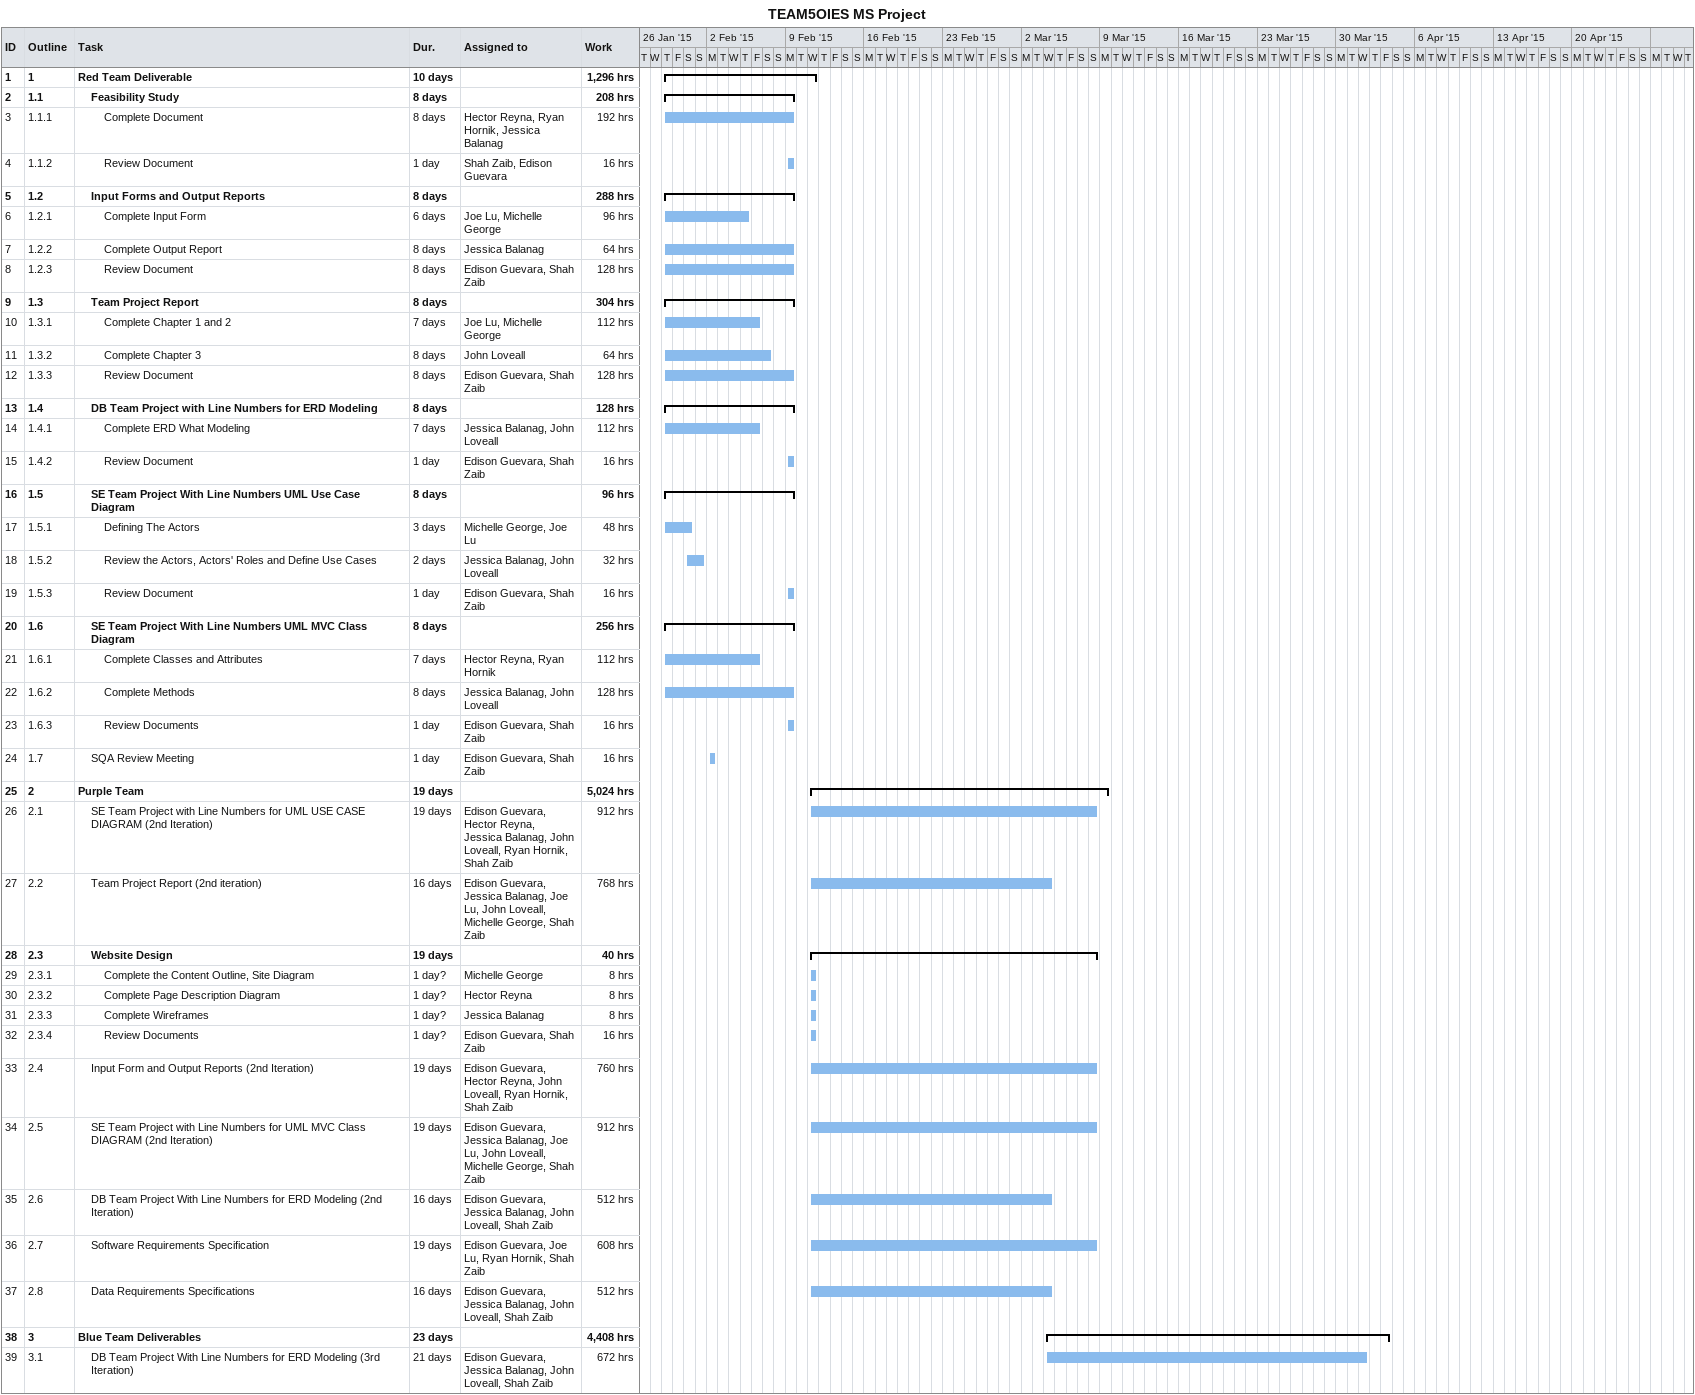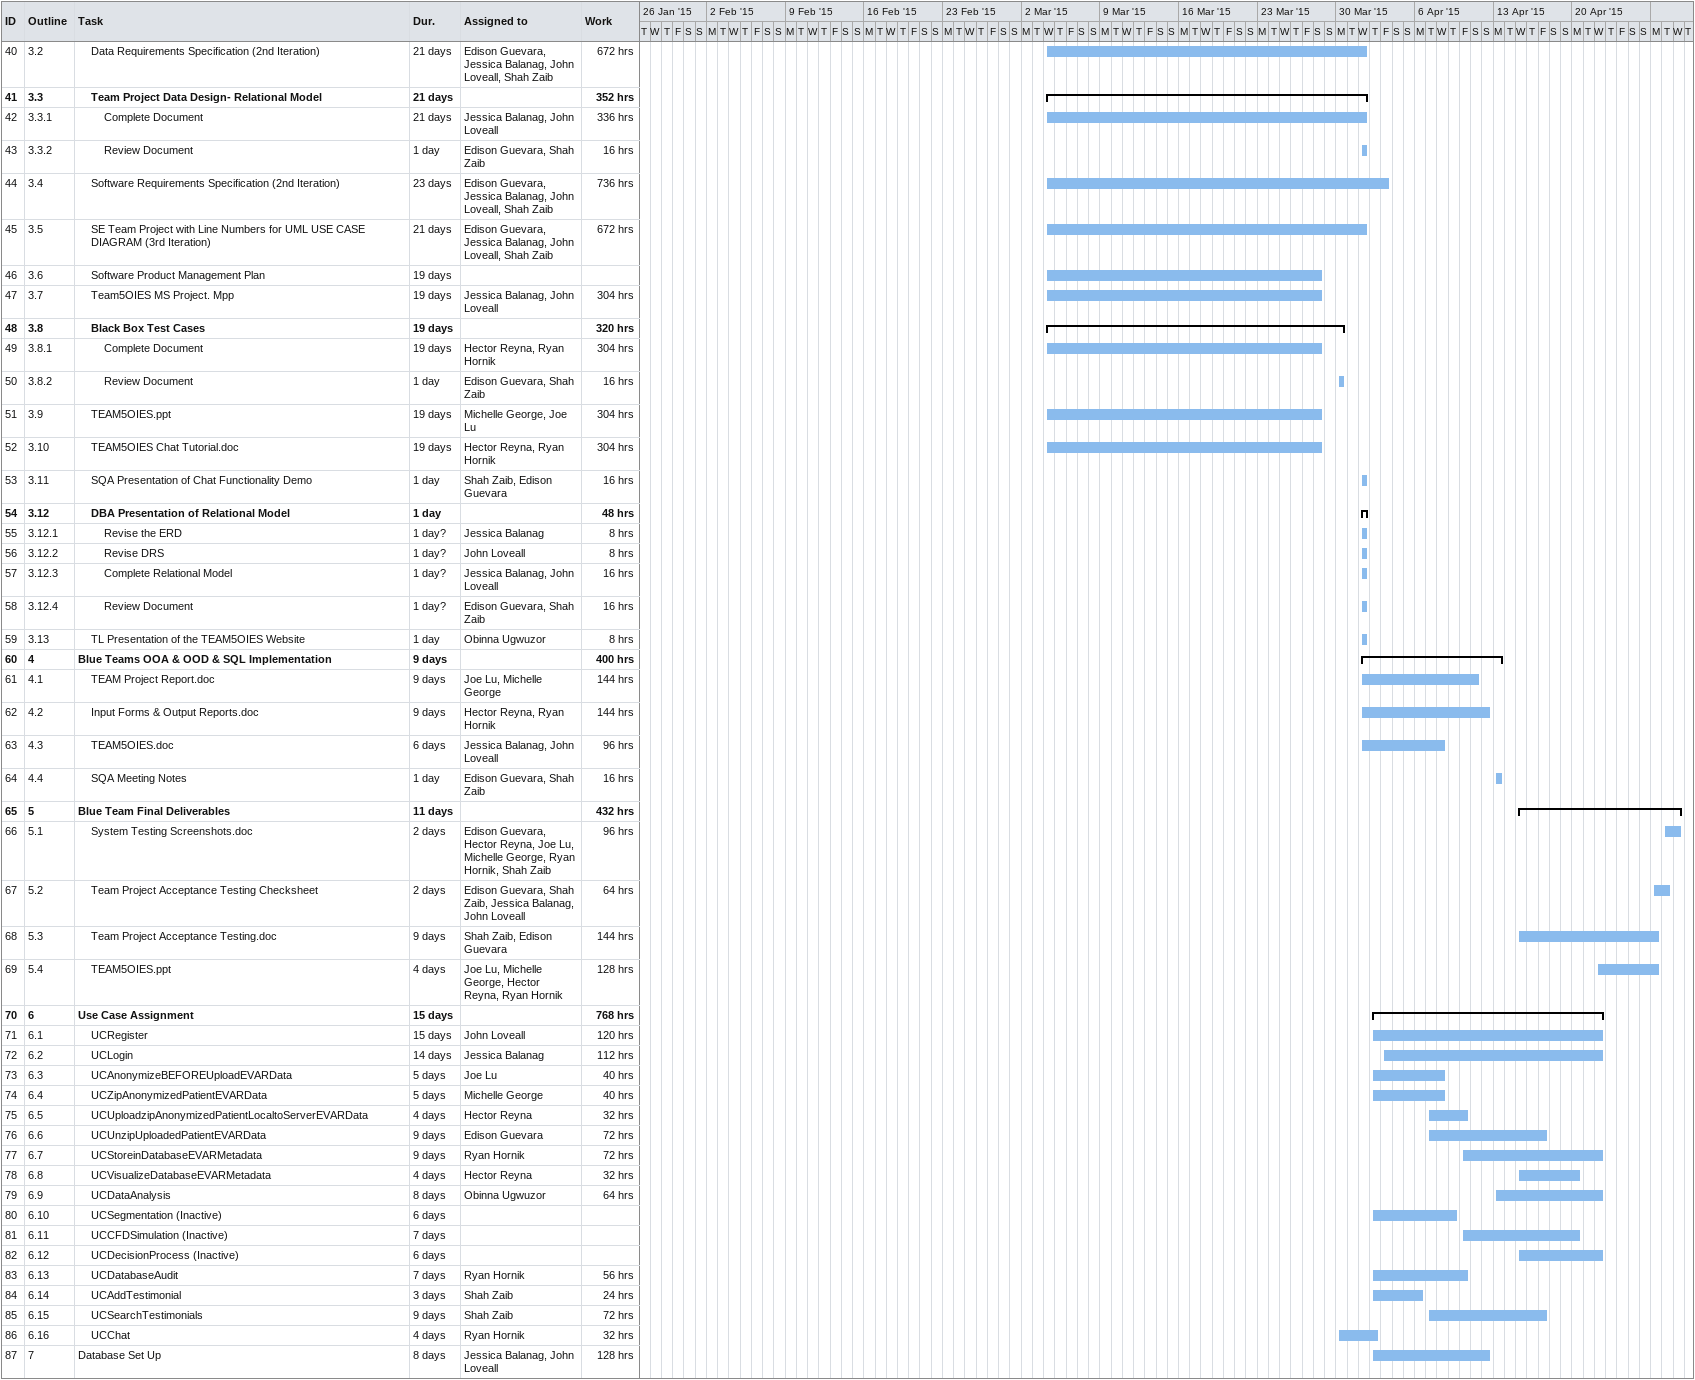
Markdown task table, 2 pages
TEAM5OIES MS Project

| ID | WBS | Task | Duration | Start | Finish | Resources | Work (h) |
|---|---|---|---|---|---|---|---|
| 1 | 1 | **Red Team Deliverable** | 10d | 2015-01-29 | 2015-02-11 |  | 1296 |
| 2 | 1.1 | **Feasibility Study** | 8d | 2015-01-29 | 2015-02-09 |  | 208 |
| 3 | 1.1.1 | Complete Document | 8d | 2015-01-29 | 2015-02-09 | Hector Reyna, Ryan Hornik, Jessica Balanag | 192 |
| 4 | 1.1.2 | Review Document | 1d | 2015-02-09 | 2015-02-09 | Shah Zaib, Edison Guevara | 16 |
| 5 | 1.2 | **Input Forms and Output Reports** | 8d | 2015-01-29 | 2015-02-09 |  | 288 |
| 6 | 1.2.1 | Complete Input Form | 6d | 2015-01-29 | 2015-02-05 | Joe Lu, Michelle George | 96 |
| 7 | 1.2.2 | Complete Output Report | 8d | 2015-01-29 | 2015-02-09 | Jessica Balanag | 64 |
| 8 | 1.2.3 | Review Document | 8d | 2015-01-29 | 2015-02-09 | Edison Guevara, Shah Zaib | 128 |
| 9 | 1.3 | **Team Project Report** | 8d | 2015-01-29 | 2015-02-09 |  | 304 |
| 10 | 1.3.1 | Complete Chapter 1 and 2 | 7d | 2015-01-29 | 2015-02-06 | Joe Lu, Michelle George | 112 |
| 11 | 1.3.2 | Complete Chapter 3 | 8d | 2015-01-29 | 2015-02-07 | John Loveall | 64 |
| 12 | 1.3.3 | Review Document | 8d | 2015-01-29 | 2015-02-09 | Edison Guevara, Shah Zaib | 128 |
| 13 | 1.4 | **DB Team Project with Line Numbers for ERD Modeling** | 8d | 2015-01-29 | 2015-02-09 |  | 128 |
| 14 | 1.4.1 | Complete ERD What Modeling | 7d | 2015-01-29 | 2015-02-06 | Jessica Balanag, John Loveall | 112 |
| 15 | 1.4.2 | Review Document | 1d | 2015-02-09 | 2015-02-09 | Edison Guevara, Shah Zaib | 16 |
| 16 | 1.5 | **SE Team Project With Line Numbers UML Use Case Diagram** | 8d | 2015-01-29 | 2015-02-09 |  | 96 |
| 17 | 1.5.1 | Defining The Actors | 3d | 2015-01-29 | 2015-01-31 | Michelle George, Joe Lu | 48 |
| 18 | 1.5.2 | Review the Actors, Actors' Roles and Define Use Cases | 2d | 2015-01-31 | 2015-02-01 | Jessica Balanag, John Loveall | 32 |
| 19 | 1.5.3 | Review Document | 1d | 2015-02-09 | 2015-02-09 | Edison Guevara, Shah Zaib | 16 |
| 20 | 1.6 | **SE Team Project With Line Numbers UML MVC Class Diagram** | 8d | 2015-01-29 | 2015-02-09 |  | 256 |
| 21 | 1.6.1 | Complete Classes and Attributes | 7d | 2015-01-29 | 2015-02-06 | Hector Reyna, Ryan Hornik | 112 |
| 22 | 1.6.2 | Complete Methods | 8d | 2015-01-29 | 2015-02-09 | Jessica Balanag, John Loveall | 128 |
| 23 | 1.6.3 | Review Documents | 1d | 2015-02-09 | 2015-02-09 | Edison Guevara, Shah Zaib | 16 |
| 24 | 1.7 | SQA Review Meeting | 1d | 2015-02-02 | 2015-02-02 | Edison Guevara, Shah Zaib | 16 |
| 25 | 2 | **Purple Team** | 19d | 2015-02-11 | 2015-03-09 |  | 5024 |
| 26 | 2.1 | SE Team Project with Line Numbers for UML USE CASE DIAGRAM (2nd Iteration) | 19d | 2015-02-11 | 2015-03-08 | Edison Guevara, Hector Reyna, Jessica Balanag, John Loveall, Ryan Hornik, Shah Zaib | 912 |
| 27 | 2.2 | Team Project Report (2nd iteration) | 16d | 2015-02-11 | 2015-03-04 | Edison Guevara, Jessica Balanag, Joe Lu, John Loveall, Michelle George, Shah Zaib | 768 |
| 28 | 2.3 | **Website Design** | 19d | 2015-02-11 | 2015-03-08 |  | 40 |
| 29 | 2.3.1 | Complete the Content Outline, Site Diagram | 1d? | 2015-02-11 | 2015-02-11 | Michelle George | 8 |
| 30 | 2.3.2 | Complete Page Description Diagram | 1d? | 2015-02-11 | 2015-02-11 | Hector Reyna | 8 |
| 31 | 2.3.3 | Complete Wireframes | 1d? | 2015-02-11 | 2015-02-11 | Jessica Balanag | 8 |
| 32 | 2.3.4 | Review Documents | 1d? | 2015-02-11 | 2015-02-11 | Edison Guevara, Shah Zaib | 16 |
| 33 | 2.4 | Input Form and Output Reports (2nd Iteration) | 19d | 2015-02-11 | 2015-03-08 | Edison Guevara, Hector Reyna, John Loveall, Ryan Hornik, Shah Zaib | 760 |
| 34 | 2.5 | SE Team Project with Line Numbers for UML MVC Class DIAGRAM (2nd Iteration) | 19d | 2015-02-11 | 2015-03-08 | Edison Guevara, Jessica Balanag, Joe Lu, John Loveall, Michelle George, Shah Zaib | 912 |
| 35 | 2.6 | DB Team Project With Line Numbers for ERD Modeling (2nd Iteration) | 16d | 2015-02-11 | 2015-03-04 | Edison Guevara, Jessica Balanag, John Loveall, Shah Zaib | 512 |
| 36 | 2.7 | Software Requirements Specification | 19d | 2015-02-11 | 2015-03-08 | Edison Guevara, Joe Lu, Ryan Hornik, Shah Zaib | 608 |
| 37 | 2.8 | Data Requirements Specifications | 16d | 2015-02-11 | 2015-03-04 | Edison Guevara, Jessica Balanag, John Loveall, Shah Zaib | 512 |
| 38 | 3 | **Blue Team Deliverables** | 23d | 2015-03-04 | 2015-04-03 |  | 4408 |
| 39 | 3.1 | DB Team Project With Line Numbers for ERD Modeling (3rd Iteration) | 21d | 2015-03-04 | 2015-04-01 | Edison Guevara, Jessica Balanag, John Loveall, Shah Zaib | 672 |
| 40 | 3.2 | Data Requirements Specification (2nd Iteration) | 21d | 2015-03-04 | 2015-04-01 | Edison Guevara, Jessica Balanag, John Loveall, Shah Zaib | 672 |
| 41 | 3.3 | **Team Project Data Design- Relational Model** | 21d | 2015-03-04 | 2015-04-01 |  | 352 |
| 42 | 3.3.1 | Complete Document | 21d | 2015-03-04 | 2015-04-01 | Jessica Balanag, John Loveall | 336 |
| 43 | 3.3.2 | Review Document | 1d | 2015-04-01 | 2015-04-01 | Edison Guevara, Shah Zaib | 16 |
| 44 | 3.4 | Software Requirements Specification (2nd Iteration) | 23d | 2015-03-04 | 2015-04-03 | Edison Guevara, Jessica Balanag, John Loveall, Shah Zaib | 736 |
| 45 | 3.5 | SE Team Project with Line Numbers for UML USE CASE DIAGRAM (3rd Iteration) | 21d | 2015-03-04 | 2015-04-01 | Edison Guevara, Jessica Balanag, John Loveall, Shah Zaib | 672 |
| 46 | 3.6 | Software Product Management Plan | 19d | 2015-03-04 | 2015-03-28 |  |  |
| 47 | 3.7 | Team5OIES MS Project. Mpp | 19d | 2015-03-04 | 2015-03-28 | Jessica Balanag, John Loveall | 304 |
| 48 | 3.8 | **Black Box Test Cases** | 19d | 2015-03-04 | 2015-03-30 |  | 320 |
| 49 | 3.8.1 | Complete Document | 19d | 2015-03-04 | 2015-03-28 | Hector Reyna, Ryan Hornik | 304 |
| 50 | 3.8.2 | Review Document | 1d | 2015-03-30 | 2015-03-30 | Edison Guevara, Shah Zaib | 16 |
| 51 | 3.9 | TEAM5OIES.ppt | 19d | 2015-03-04 | 2015-03-28 | Michelle George, Joe Lu | 304 |
| 52 | 3.10 | TEAM5OIES Chat Tutorial.doc | 19d | 2015-03-04 | 2015-03-28 | Hector Reyna, Ryan Hornik | 304 |
| 53 | 3.11 | SQA Presentation of Chat Functionality Demo | 1d | 2015-04-01 | 2015-04-01 | Shah Zaib, Edison Guevara | 16 |
| 54 | 3.12 | **DBA Presentation of Relational Model** | 1d | 2015-04-01 | 2015-04-01 |  | 48 |
| 55 | 3.12.1 | Revise the ERD | 1d? | 2015-04-01 | 2015-04-01 | Jessica Balanag | 8 |
| 56 | 3.12.2 | Revise DRS | 1d? | 2015-04-01 | 2015-04-01 | John Loveall | 8 |
| 57 | 3.12.3 | Complete Relational Model | 1d? | 2015-04-01 | 2015-04-01 | Jessica Balanag, John Loveall | 16 |
| 58 | 3.12.4 | Review Document | 1d? | 2015-04-01 | 2015-04-01 | Edison Guevara, Shah Zaib | 16 |
| 59 | 3.13 | TL Presentation of the TEAM5OIES Website | 1d | 2015-04-01 | 2015-04-01 | Obinna Ugwuzor | 8 |
| 60 | 4 | **Blue Teams OOA & OOD & SQL Implementation** | 9d | 2015-04-01 | 2015-04-13 |  | 400 |
| 61 | 4.1 | TEAM Project Report.doc | 9d | 2015-04-01 | 2015-04-11 | Joe Lu, Michelle George | 144 |
| 62 | 4.2 | Input Forms & Output Reports.doc | 9d | 2015-04-01 | 2015-04-12 | Hector Reyna, Ryan Hornik | 144 |
| 63 | 4.3 | TEAM5OIES.doc | 6d | 2015-04-01 | 2015-04-08 | Jessica Balanag, John Loveall | 96 |
| 64 | 4.4 | SQA Meeting Notes | 1d | 2015-04-13 | 2015-04-13 | Edison Guevara, Shah Zaib | 16 |
| 65 | 5 | **Blue Team Final Deliverables** | 11d | 2015-04-15 | 2015-04-29 |  | 432 |
| 66 | 5.1 | System Testing Screenshots.doc | 2d | 2015-04-28 | 2015-04-29 | Edison Guevara, Hector Reyna, Joe Lu, Michelle George, Ryan Hornik, Shah Zaib | 96 |
| 67 | 5.2 | Team Project Acceptance Testing Checksheet | 2d | 2015-04-27 | 2015-04-28 | Edison Guevara, Shah Zaib, Jessica Balanag, John Loveall | 64 |
| 68 | 5.3 | Team Project Acceptance Testing.doc | 9d | 2015-04-15 | 2015-04-27 | Shah Zaib, Edison Guevara | 144 |
| 69 | 5.4 | TEAM5OIES.ppt | 4d | 2015-04-22 | 2015-04-27 | Joe Lu, Michelle George, Hector Reyna, Ryan Hornik | 128 |
| 70 | 6 | **Use Case Assignment** | 15d | 2015-04-02 | 2015-04-22 |  | 768 |
| 71 | 6.1 | UCRegister | 15d | 2015-04-02 | 2015-04-22 | John Loveall | 120 |
| 72 | 6.2 | UCLogin | 14d | 2015-04-03 | 2015-04-22 | Jessica Balanag | 112 |
| 73 | 6.3 | UCAnonymizeBEFOREUploadEVARData | 5d | 2015-04-02 | 2015-04-08 | Joe Lu | 40 |
| 74 | 6.4 | UCZipAnonymizedPatientEVARData | 5d | 2015-04-02 | 2015-04-08 | Michelle George | 40 |
| 75 | 6.5 | UCUploadzipAnonymizedPatientLocaltoServerEVARData | 4d | 2015-04-07 | 2015-04-10 | Hector Reyna | 32 |
| 76 | 6.6 | UCUnzipUploadedPatientEVARData | 9d | 2015-04-07 | 2015-04-17 | Edison Guevara | 72 |
| 77 | 6.7 | UCStoreinDatabaseEVARMetadata | 9d | 2015-04-10 | 2015-04-22 | Ryan Hornik | 72 |
| 78 | 6.8 | UCVisualizeDatabaseEVARMetadata | 4d | 2015-04-15 | 2015-04-20 | Hector Reyna | 32 |
| 79 | 6.9 | UCDataAnalysis | 8d | 2015-04-13 | 2015-04-22 | Obinna Ugwuzor | 64 |
| 80 | 6.10 | UCSegmentation (Inactive) | 6d | 2015-04-02 | 2015-04-09 |  |  |
| 81 | 6.11 | UCCFDSimulation (Inactive) | 7d | 2015-04-10 | 2015-04-20 |  |  |
| 82 | 6.12 | UCDecisionProcess (Inactive) | 6d | 2015-04-15 | 2015-04-22 |  |  |
| 83 | 6.13 | UCDatabaseAudit | 7d | 2015-04-02 | 2015-04-10 | Ryan Hornik | 56 |
| 84 | 6.14 | UCAddTestimonial | 3d | 2015-04-02 | 2015-04-06 | Shah Zaib | 24 |
| 85 | 6.15 | UCSearchTestimonials | 9d | 2015-04-07 | 2015-04-17 | Shah Zaib | 72 |
| 86 | 6.16 | UCChat | 4d | 2015-03-30 | 2015-04-02 | Ryan Hornik | 32 |
| 87 | 7 | Database Set Up | 8d | 2015-04-02 | 2015-04-12 | Jessica Balanag, John Loveall | 128 |
